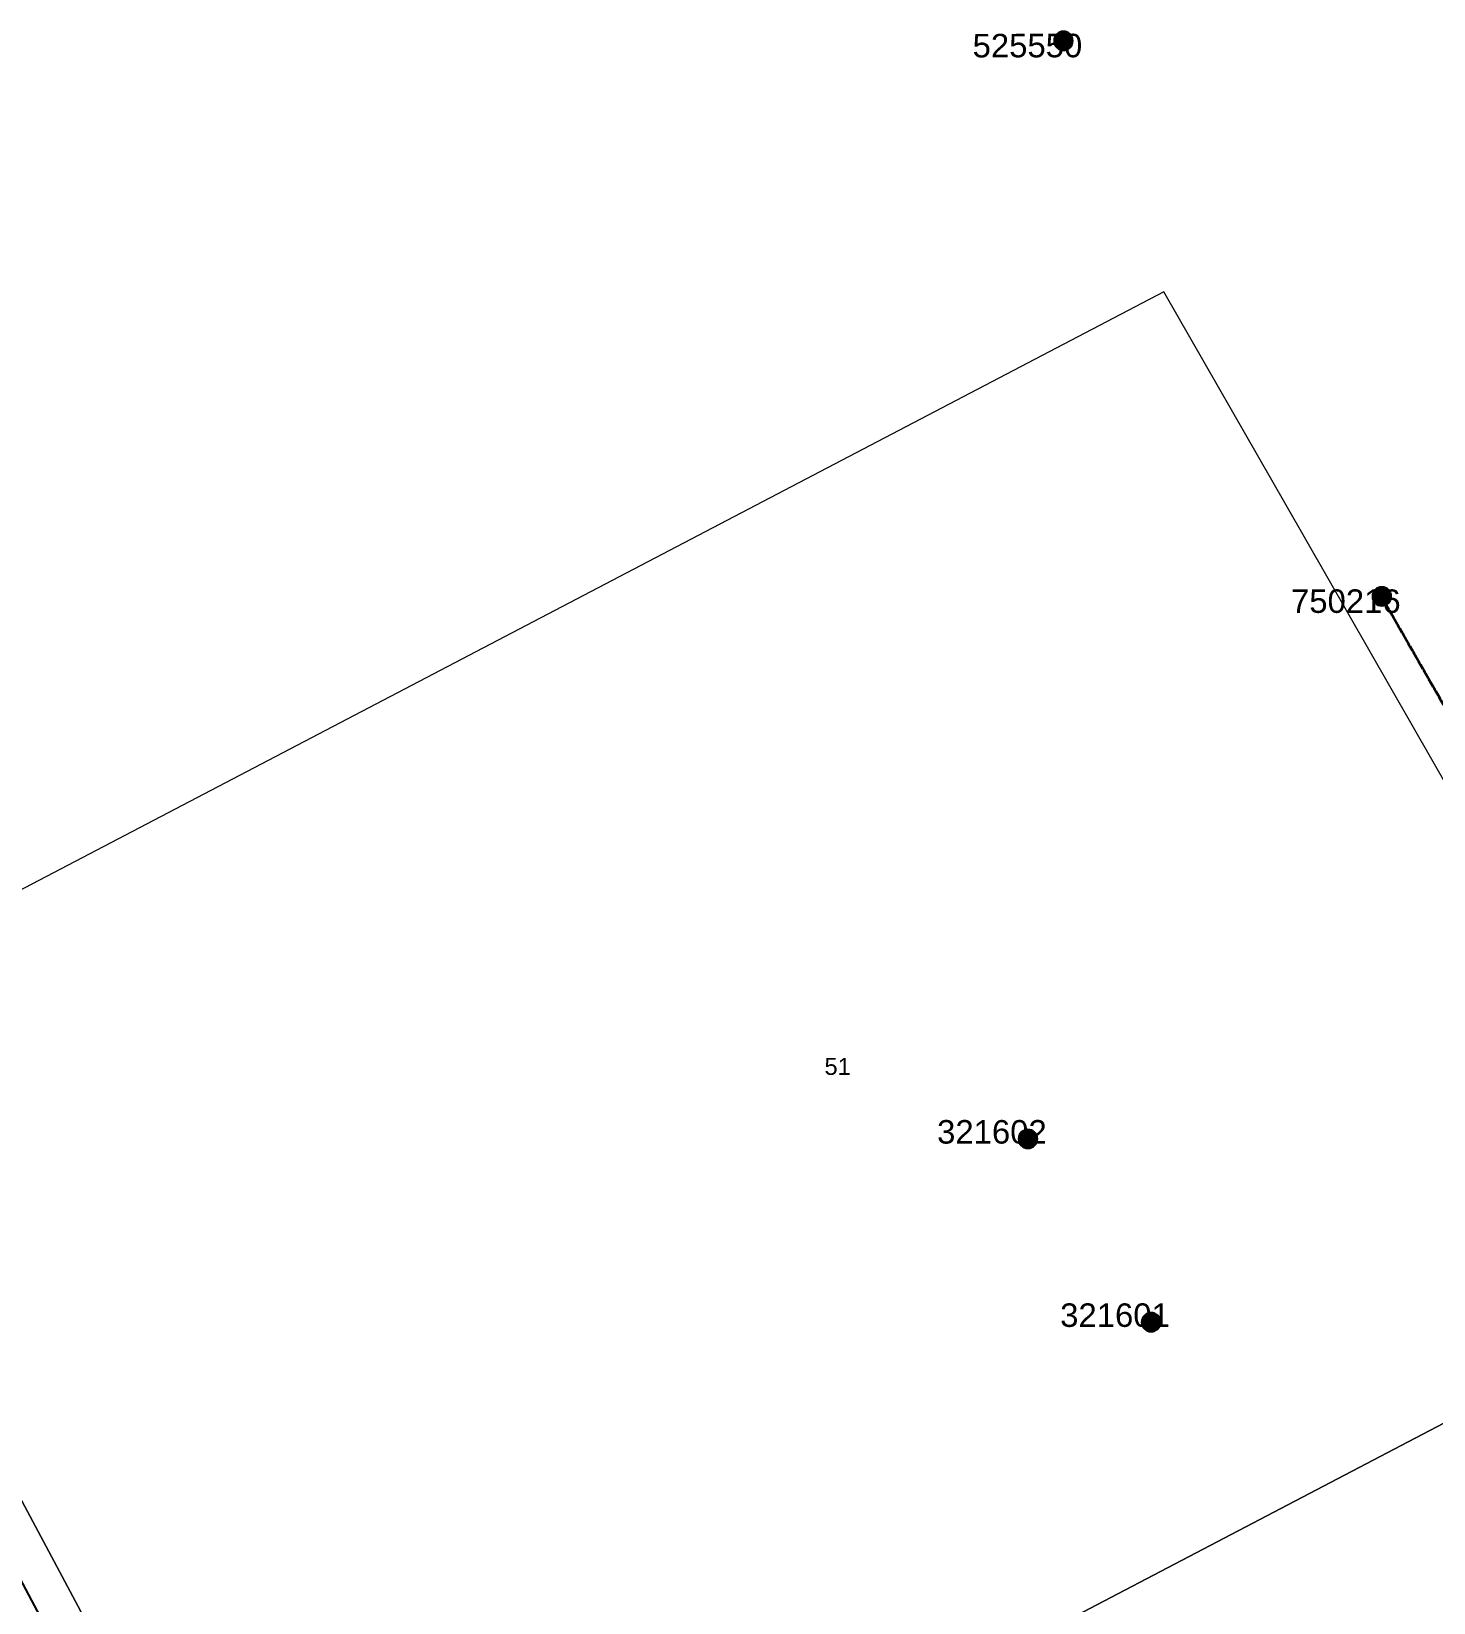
# Model space of a CAD drawing. Header units: metres. Extents: x 303173 to 305738, y 6269065 to 6269981.
# Drawn here: x 303859.1 to 304008.1, y 6269777.6 to 6269944.5 of the extents above; entities that cross this region are included whole.
import ezdxf
from ezdxf.enums import TextEntityAlignment as Align

# ---------------------------------------------------------------- set-up
doc = ezdxf.new("R2010")
doc.units = ezdxf.units.M
doc.linetypes.add('Cable Exist OH', pattern=[1, 1, 0])
doc.layers.add('Cadastre Land Parcels_SP_EXT', color=7, linetype='Continuous', lineweight=5, transparency=0.7)
doc.layers.add('Cadastre Roads_SP_EXT', color=7, linetype='Continuous', lineweight=5, transparency=0.7)
for name, color, linetype in [('Mains_HV_EXT', 7, 'Continuous'), ('Mains_LV_EXT', 7, 'Continuous'), ('Notes', 7, 'Continuous'), ('SupportsOH_SP_TR_HV_LV_SL_EXT', 7, 'Continuous')]:
    doc.layers.add(name, color=color, linetype=linetype)
doc.styles.add('POLE_LABEL', font='arial.ttf')
doc.styles.get("Standard").update_dxf_attribs({"font": 'arial.ttf'})

# ---------------------------------------------------------------- blocks, each defined once
blk = doc.blocks.new('POLE_EXT')
blk.add_hatch(color=256).paths.add_polyline_path([(-1, 0, 1), (1, 0, 1)])
blk.add_lwpolyline([(-1, 0, 1), (1, 0, 1)], format="xyb", close=True)
for tag, height, flags, p in [('pNumber', 2.5, 8, (-17.84, 2.07)), ('OWNED_BY', 0.2, 9, (1.35, -0.4)), ('SPECIAL_USE', 0.2, 9, (1.35, -0.8)), ('STATE', 0.2, 9, (1.35, -1)), ('cLV', 0.2, 9, (1.35, -1.4)), ('hDepth', 0.2, 9, (1.35, -1.6)), ('PARENT', 0.2, 9, (1.35, -0.6)), ('USAGE', 0.2, 9, (1.35, -1.2)), ('hDia', 0.2, 9, (1.35, -1.8)), ('cHV', 0.2, 9, (1.35, -2)), ('cLinedev', 0.2, 9, (1.35, -3.4)), ('LBRACKET', 0.2, 9, (1.35, -2.2)), ('LExisting', 0.2, 9, (1.35, -2.4)), ('LANTNUMBER', 0.2, 9, (1.35, -2.6)), ('LOther', 0.2, 9, (1.35, -2.8)), ('LRemove', 0.2, 9, (1.35, -3)), ('LEGEND', 0.2, 9, (1.35, -3.2)), ('pExisting', 0.2, 9, (1.35, -3.8)), ('pFooting', 0.2, 9, (1.35, -4.4)), ('pNew', 0.2, 9, (1.35, -4.6)), ('pRelocate', 0.2, 9, (1.35, -5)), ('LOCATION', 0.2, 9, (1.35, -3.6)), ('PFNUMBER', 0.2, 9, (1.35, -4)), ('NEWPFNUMBER', 0.2, 9, (1.35, -4.2)), ('pRemove', 0.2, 9, (1.35, -5.2)), ('pReplace', 0.2, 9, (1.35, -5.4)), ('pStay', 0.2, 9, (1.35, -5.6)), ('pType', 0.2, 9, (1.35, -5.8)), ('cspan', 0.2, 9, (1.35, -6)), ('STREETNAME', 0.2, 9, (1.35, -6.2)), ('SUBURB', 0.2, 9, (1.35, -6.4)), ('NOTES', 0.2, 9, (1.35, -6.6)), ('OPERATED_BY', 0.2, 9, (1.36, -7.01)), ('MAINTAINED_BY', 0.2, 9, (1.36, -6.81))]:
    blk.add_attdef(tag, text='', height=height, dxfattribs=dict(flags=flags)).set_placement(p, align=Align.MIDDLE_LEFT)
at = {"style": 'POLE_LABEL'}
for tag, height, flags, p in [('ASSET_NUM', 2.5, 8, (2, 2)), ('STRUCTURE_PLANT_NUMBER', 0.2, 9, (1.35, 0.03)), ('STREET_CODE', 0.2, 9, (1.35, -0.2))]:
    blk.add_attdef(tag, text='', height=height, dxfattribs=dict(at, flags=flags)).set_placement(p, align=Align.MIDDLE_LEFT)
at = {"flags": 1}
blk.add_attdef('Z', (1.35, -7.33), '', height=0.2, dxfattribs=at)

msp = doc.modelspace()

# ---------------------------------------------------------------- linework, layer by layer
at = {"layer": 'Cadastre Land Parcels_SP_EXT', "linetype": 'Continuous'}
for points in [[(303992.41, 6269894.19), (303979.41, 6269916.87), (303830.93, 6269839.18), (303866.29, 6269772.89), (303887.23, 6269732.78), (304039.29, 6269812.39), (304007.9, 6269867.16), (303992.41, 6269894.19)], [(304094.78, 6269715.13), (304066.28, 6269765.45), (304039.29, 6269812.39), (303887.23, 6269732.78), (303913.42, 6269683.89), (303939.73, 6269634.54), (304094.78, 6269715.13)]]:
    msp.add_lwpolyline(points, close=True, dxfattribs=at)
at = {"layer": 'Cadastre Roads_SP_EXT', "linetype": 'Continuous'}
msp.add_lwpolyline([(303866.29, 6269772.89), (303830.93, 6269839.17), (303816.13, 6269867.41), (303801.95, 6269859.97), (303808.49, 6269847.68), (303815.18, 6269835.11), (303821.21, 6269823.8), (303827.32, 6269812.31), (303833.91, 6269799.94), (303840.03, 6269788.45), (303846.14, 6269776.96), (303852.26, 6269765.47), (303866.29, 6269772.89)], close=True, dxfattribs=at)
at = {"layer": 'Mains_HV_EXT', "linetype": 'Cable Exist OH'}
msp.add_lwpolyline([(304042.76, 6269814.39), (304002.58, 6269884.49)], dxfattribs=at)
at = {"layer": 'Mains_LV_EXT', "linetype": 'Cable Exist OH'}
msp.add_lwpolyline([(304002.58, 6269884.33), (304042.76, 6269814.39)], dxfattribs=at)
at = {"layer": 'Notes', "transparency": 33554585}
msp.add_lwpolyline([(303862.88, 6269770.7), (303805.3, 6269879.28)], dxfattribs=at)

# ---------------------------------------------------------------- block references
at = {"layer": 'SupportsOH_SP_TR_HV_LV_SL_EXT'}
ref = msp.add_blockref('POLE_EXT', (303968.74, 6269943.54), dxfattribs=at)
ref.add_attrib('ASSET_NUM', '525550', dxfattribs={"layer": '0', "height": 2.5, "rotation": 0.0527, "style": 'POLE_LABEL'}).set_placement((303970.74, 6269944.29), align=Align.TOP_RIGHT)
ref = msp.add_blockref('POLE_EXT', (304002.58, 6269884.49), dxfattribs=at)
ref.add_attrib('ASSET_NUM', '750216', dxfattribs={"layer": '0', "height": 2.5, "rotation": 359.9832, "style": 'POLE_LABEL'}).set_placement((304004.58, 6269885.24), align=Align.TOP_RIGHT)
ref = msp.add_blockref('POLE_EXT', (303964.97, 6269826.84), dxfattribs=at)
ref.add_attrib('ASSET_NUM', '321602', dxfattribs={"layer": '0', "height": 2.5, "style": 'POLE_LABEL'}).set_placement((303966.97, 6269827.59), align=Align.MIDDLE_RIGHT)
ref = msp.add_blockref('POLE_EXT', (303978.05, 6269807.36), dxfattribs=at)
ref.add_attrib('ASSET_NUM', '321601', dxfattribs={"layer": '0', "height": 2.5, "style": 'POLE_LABEL'}).set_placement((303980.05, 6269808.11), align=Align.MIDDLE_RIGHT)

# ---------------------------------------------------------------- texts
at = {"layer": 'Cadastre Land Parcels_SP_EXT'}
msp.add_text('51', height=1.8, dxfattribs=at).set_placement((303943.35, 6269833.64))

doc.saveas('drawing.dxf')
